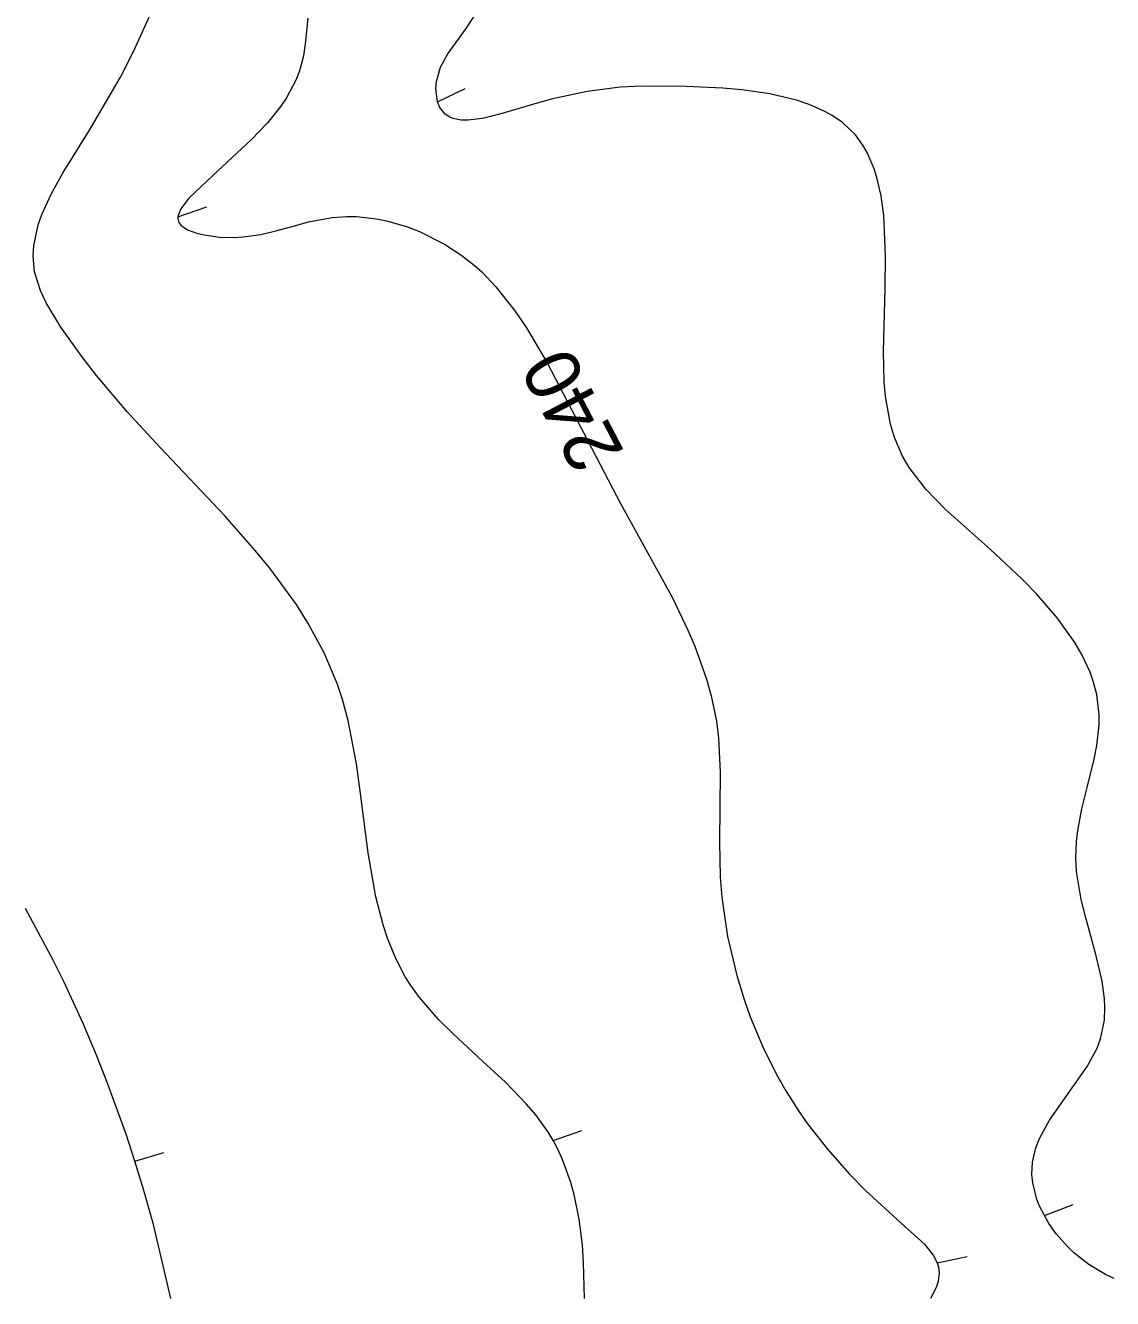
# Model space of a CAD drawing. Extents: x 1000 to 4000, y -5000 to -1000.
# Drawn here: x 1000 to 1071.2, y -5000 to -4916.7 of the extents above; entities that cross this region are included whole.
import ezdxf
from ezdxf.enums import TextEntityAlignment as Align

# ---------------------------------------------------------------- set-up
doc = ezdxf.new("R2010")
doc.units = 0
doc.header["$MEASUREMENT"] = 0
doc.layers.add('СЛОЙ_50', color=7, linetype='CONTINUOUS')
doc.styles.add('STYLE-CHAR_FAST_FONT', font='CHAR_FAST_FONT.shx')

msp = doc.modelspace()

# ---------------------------------------------------------------- linework, layer by layer
at = {"layer": 'СЛОЙ_50', "color": 253, "linetype": 'Continuous', "lineweight": 0}
for p, q in [((1026.978, -4921.679), (1028.776, -4920.803)), ((1059.677, -4997.666), (1061.634, -4997.254))]:
    msp.add_line(p, q, dxfattribs=at)
for points in [[(1026.978, -4921.679), (1026.862, -4920.843), (1026.898, -4920.349), (1027.168, -4919.422), (1027.636, -4918.553), (1028.835, -4916.893), (1030.105, -4914.948), (1030.827, -4913.61), (1031.257, -4912.701), (1032.011, -4910.847), (1032.494, -4909.429), (1033.29, -4906.532), (1033.924, -4903.575), (1034.707, -4899.263)], [(1036.583, -5000), (1036.532, -4997.638), (1036.452, -4996.486), (1036.245, -4994.802), (1035.918, -4993.181), (1035.704, -4992.398), (1035.159, -4990.893), (1034.824, -4990.173), (1034.53, -4989.656), (1034.236, -4989.138), (1033.403, -4987.983), (1032.779, -4987.249), (1031.41, -4985.845), (1029.946, -4984.49), (1027.984, -4982.686), (1027.052, -4981.758), (1025.781, -4980.296), (1025.225, -4979.522), (1024.859, -4978.936), (1024.224, -4977.711), (1023.704, -4976.424), (1023.413, -4975.536), (1022.943, -4973.701), (1022.44, -4970.841), (1021.938, -4966.94), (1021.669, -4965.001), (1021.129, -4962.168), (1020.762, -4960.805), (1020.41, -4959.755), (1019.554, -4957.738), (1018.515, -4955.819), (1017.733, -4954.585), (1015.99, -4952.205), (1015.044, -4951.049), (1013.04, -4948.783), (1008.798, -4944.291), (1006.68, -4941.989), (1004.646, -4939.596), (1003.68, -4938.355), (1002.313, -4936.421), (1001.361, -4934.842), (1000.978, -4934.036), (1000.597, -4932.815), (1000.498, -4931.794), (1000.538, -4931.112), (1000.834, -4929.742), (1001.075, -4929.055), (1001.704, -4927.679), (1002.477, -4926.3), (1004.201, -4923.542), (1006.217, -4920.078), (1007.104, -4918.347), (1008.269, -4915.747)], [(1018.472, -4916.199), (1018.314, -4917.885), (1018.188, -4918.682), (1017.93, -4919.648), (1017.696, -4920.258), (1017.088, -4921.413), (1016.715, -4921.969), (1015.84, -4923.06), (1014.799, -4924.153), (1012.266, -4926.495), (1010.703, -4927.989), (1010.169, -4928.694), (1009.991, -4929.121), (1009.98, -4929.22), (1009.97, -4929.318), (1010.035, -4929.586), (1010.164, -4929.763), (1010.602, -4930.06), (1011.218, -4930.285), (1011.692, -4930.396), (1012.695, -4930.531), (1013.654, -4930.557), (1014.26, -4930.524), (1015.405, -4930.362), (1016.483, -4930.112), (1017.856, -4929.727), (1018.533, -4929.543), (1020.076, -4929.243), (1021.023, -4929.184), (1021.669, -4929.197), (1022.979, -4929.346), (1023.637, -4929.479), (1024.945, -4929.851), (1025.8, -4930.176), (1027.437, -4930.99), (1028.572, -4931.733), (1029.367, -4932.366), (1029.866, -4932.817), (1030.794, -4933.78), (1032.038, -4935.353), (1032.787, -4936.464), (1034.15, -4938.773), (1038.956, -4947.96), (1042.343, -4954.152), (1043.354, -4956.252), (1043.808, -4957.314), (1044.58, -4959.464), (1044.884, -4960.554), (1045.221, -4962.213), (1045.357, -4963.317), (1045.471, -4965.558), (1045.426, -4970.127), (1045.478, -4972.43), (1045.581, -4973.732), (1045.959, -4976.317), (1046.552, -4978.851), (1047.058, -4980.497), (1047.441, -4981.57), (1048.31, -4983.643), (1049.25, -4985.501), (1049.765, -4986.398), (1050.598, -4987.708), (1051.194, -4988.561), (1052.494, -4990.227), (1053.941, -4991.855), (1054.994, -4992.927), (1057.321, -4995.062), (1058.839, -4996.44), (1059.419, -4997.163), (1059.677, -4997.666), (1059.758, -4997.926), (1059.81, -4998.325), (1059.743, -4998.863), (1059.623, -4999.234), (1059.23, -5000)], [(1071.256, -4998.678), (1070.689, -4998.419), (1069.6, -4997.771), (1068.605, -4996.983), (1068.2, -4996.595), (1067.466, -4995.761), (1066.993, -4995.094), (1066.708, -4994.57), (1066.423, -4994.046), (1066.208, -4993.508), (1065.932, -4992.421), (1065.878, -4991.878), (1065.909, -4991.074), (1066.13, -4990.132), (1066.373, -4989.519), (1067.033, -4988.321), (1069.493, -4984.809), (1070.138, -4983.614), (1070.372, -4983.004), (1070.62, -4981.785), (1070.652, -4980.951), (1070.624, -4980.386), (1070.469, -4979.24), (1070.062, -4977.482), (1069.395, -4975.089), (1069.094, -4973.88), (1068.791, -4972.062), (1068.741, -4971.155), (1068.791, -4970.08), (1068.879, -4969.367), (1069.153, -4967.95), (1069.498, -4966.548), (1069.952, -4964.706), (1070.131, -4963.799), (1070.282, -4962.458), (1070.286, -4961.797), (1070.119, -4960.465), (1069.884, -4959.593), (1069.678, -4959.019), (1069.154, -4957.891), (1068.675, -4957.061), (1067.529, -4955.446), (1066.185, -4953.892), (1065.211, -4952.892), (1063.163, -4950.979), (1060.226, -4948.352), (1058.932, -4947.023), (1057.851, -4945.623), (1057.413, -4944.883), (1056.879, -4943.651), (1056.619, -4942.786), (1056.292, -4940.964), (1056.208, -4940.012), (1056.154, -4938.038), (1056.267, -4933.885), (1056.298, -4931.747), (1056.174, -4929.112), (1056.002, -4927.845), (1055.731, -4926.641), (1055.553, -4926.07), (1055.099, -4925.006), (1054.818, -4924.517), (1054.324, -4923.848), (1053.467, -4923.04), (1052.805, -4922.587), (1052.327, -4922.32), (1051.298, -4921.865), (1050.472, -4921.585), (1048.716, -4921.166), (1046.881, -4920.9), (1045.649, -4920.789), (1043.253, -4920.671), (1040.337, -4920.655), (1038.929, -4920.732), (1036.765, -4921.003), (1034.415, -4921.511), (1033.127, -4921.873), (1030.972, -4922.523), (1029.923, -4922.773), (1028.957, -4922.891), (1028.52, -4922.882), (1027.999, -4922.782), (1027.769, -4922.689), (1027.466, -4922.491)], [(1027.466, -4922.491), (1027.119, -4922.045), (1026.978, -4921.679)], [(1009.98, -4929.22), (1011.867, -4928.555)], [(1009.521, -5000), (1008.376, -4995.158), (1007.71, -4992.776), (1007.152, -4991.015), (1006.594, -4989.253), (1005.337, -4985.79), (1004.656, -4984.08), (1003.77, -4981.996), (1002.505, -4979.251), (1001.837, -4977.894), (1000, -4974.482)], [(1034.53, -4989.656), (1036.423, -4989.01)], [(1007.152, -4991.015), (1009.067, -4990.439)], [(1066.708, -4994.57), (1068.573, -4993.849)]]:
    msp.add_lwpolyline(points, dxfattribs=at)

# ---------------------------------------------------------------- texts
at = {"layer": 'СЛОЙ_50', "color": 253, "linetype": 'Continuous', "lineweight": 0, "style": 'STYLE-CHAR_FAST_FONT'}
msp.add_text('240', height=3.6, rotation=117.61506, dxfattribs=at).set_placement((1035.778, -4941.885), align=Align.MIDDLE_CENTER)

doc.saveas('drawing.dxf')
